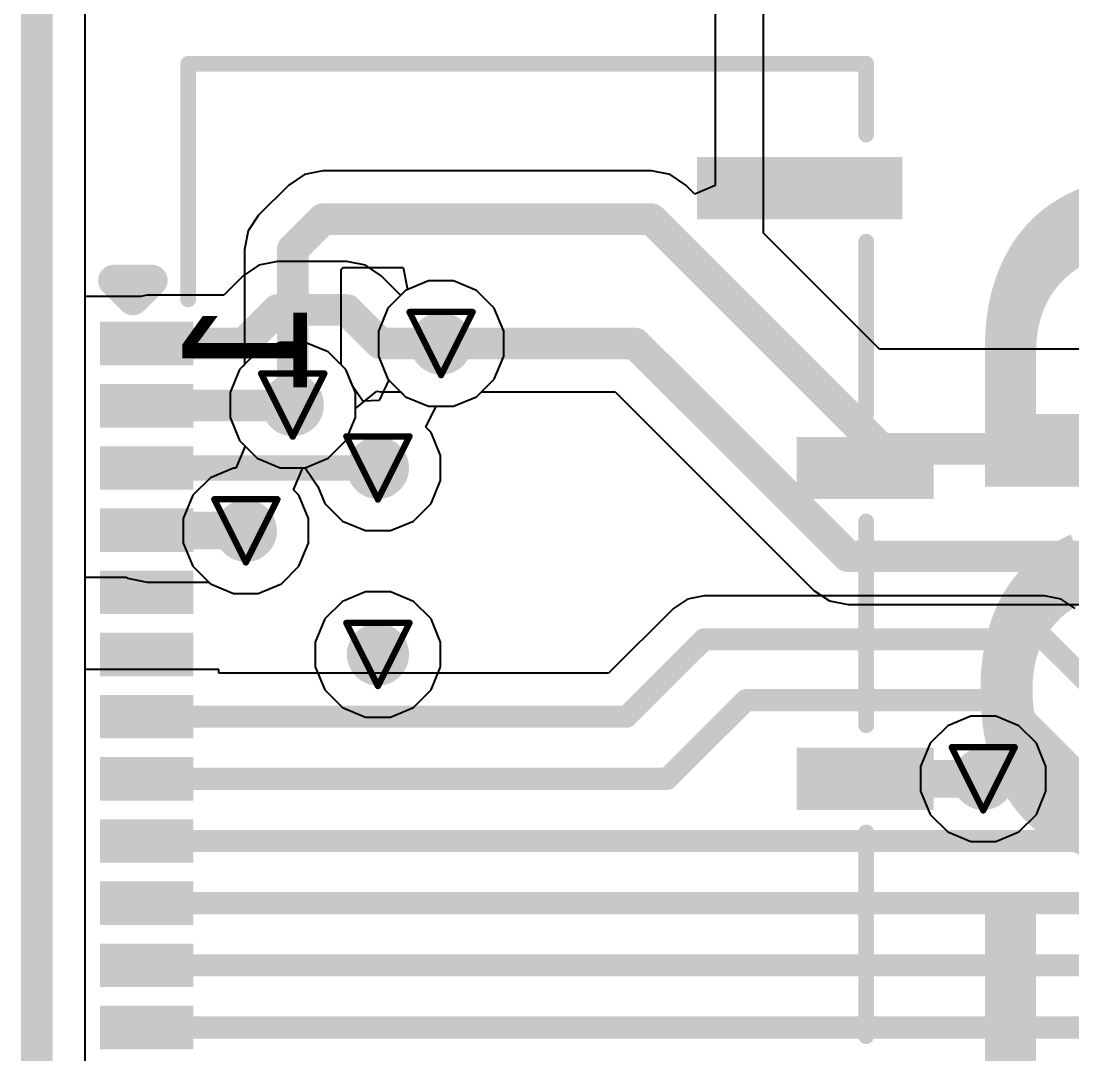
# Model space of a CAD drawing. Header units: inches. Extents: x 0 to 5359, y 0 to 5098.
# Drawn here: x -0.13 to 8.32, y 74.04 to 82.34 of the extents above; entities that cross this region are included whole.
import ezdxf

# ---------------------------------------------------------------- set-up
doc = ezdxf.new("R2010")
doc.units = ezdxf.units.IN
for name, color, linetype in [('Board Outline', 216, 'Continuous'), ('Bottom Layer', 5, 'Continuous'), ('Bottom Overlay', 54, 'Continuous'), ('Bottom Paste', 16, 'Continuous'), ('Bottom Solder', 6, 'Continuous'), ('Drill Drawing', 1, 'Continuous'), ('Layer 1', 16, 'Continuous'), ('Layer 2', 76, 'Continuous'), ('Top Layer', 1, 'Continuous'), ('Via Holes', 16, 'Continuous')]:
    doc.layers.add(name, color=color, linetype=linetype)
doc.styles.add('Arial', font='', dxfattribs={"height": 0.2})
doc.styles.add('Arial Black_Bold', font='', dxfattribs={"height": 0.2})
doc.styles.get('Arial').set_extended_font_data('Arial')
doc.styles.get('Arial Black_Bold').set_extended_font_data('Arial Black', bold=True)

# ---------------------------------------------------------------- blocks, each defined once
blk = doc.blocks.new('FH41_40S_0_5SH_05__B_203')
at = {"layer": 'Bottom Layer'}
for points in [[(-8.949918599999998, 3.387471), (-8.549919399999999, 3.387471), (-8.549919399999999, 2.387473), (-8.949918599999998, 2.387473)], [(-6.4500506, 3.387471), (-6.0500514, 3.387471), (-6.0500514, 2.387473), (-6.4500506, 2.387473)], [(-11.2001046, 3.1374588), (-10.8001054, 3.1374588), (-10.8001054, 1.5874492), (-11.2001046, 1.5874492)], [(-9.8749231, -2.5624663), (-9.6249109, -2.5624663), (-9.6249109, -3.2124777), (-9.8749231, -3.2124777)], [(-9.375051099999999, -2.5624663), (-9.1250389, -2.5624663), (-9.1250389, -3.2124777), (-9.375051099999999, -3.2124777)], [(-8.8749251, -2.5624663), (-8.6249129, -2.5624663), (-8.6249129, -3.2124777), (-8.8749251, -3.2124777)], [(-8.375053099999999, -2.5624663), (-8.125040899999998, -2.5624663), (-8.125040899999998, -3.2124777), (-8.375053099999999, -3.2124777)], [(-7.8751811, -2.5624663), (-7.6251689, -2.5624663), (-7.6251689, -3.2124777), (-7.8751811, -3.2124777)], [(-7.3750551, -2.5624663), (-7.1250429, -2.5624663), (-7.1250429, -3.2124777), (-7.3750551, -3.2124777)], [(-6.874929099999999, -2.5624663), (-6.6249169, -2.5624663), (-6.6249169, -3.2124777), (-6.874929099999999, -3.2124777)], [(-6.375057099999999, -2.5624663), (-6.1250449, -2.5624663), (-6.1250449, -3.2124777), (-6.375057099999999, -3.2124777)], [(-5.8749311, -2.5624663), (-5.6249189, -2.5624663), (-5.6249189, -3.2124777), (-5.8749311, -3.2124777)], [(-5.3750591, -2.5624663), (-5.125046899999999, -2.5624663), (-5.125046899999999, -3.2124777), (-5.3750591, -3.2124777)], [(-4.8749331, -2.5624663), (-4.6249209, -2.5624663), (-4.6249209, -3.2124777), (-4.8749331, -3.2124777)], [(-4.3750611, -2.5624663), (-4.1250489, -2.5624663), (-4.1250489, -3.2124777), (-4.3750611, -3.2124777)]]:
    blk.add_hatch(color=5, dxfattribs=at).paths.add_polyline_path(points)
at = {"layer": 'Bottom Paste'}
for points in [[(-8.949918599999998, 3.387471), (-8.549919399999999, 3.387471), (-8.549919399999999, 2.387473), (-8.949918599999998, 2.387473)], [(-6.4500506, 3.387471), (-6.0500514, 3.387471), (-6.0500514, 2.387473), (-6.4500506, 2.387473)], [(-11.2001046, 3.1374588), (-10.8001054, 3.1374588), (-10.8001054, 1.5874492), (-11.2001046, 1.5874492)], [(-9.8749231, -2.5624663), (-9.6249109, -2.5624663), (-9.6249109, -3.2124777), (-9.8749231, -3.2124777)], [(-9.375051099999999, -2.5624663), (-9.1250389, -2.5624663), (-9.1250389, -3.2124777), (-9.375051099999999, -3.2124777)], [(-8.8749251, -2.5624663), (-8.6249129, -2.5624663), (-8.6249129, -3.2124777), (-8.8749251, -3.2124777)], [(-8.375053099999999, -2.5624663), (-8.125040899999998, -2.5624663), (-8.125040899999998, -3.2124777), (-8.375053099999999, -3.2124777)], [(-7.8751811, -2.5624663), (-7.6251689, -2.5624663), (-7.6251689, -3.2124777), (-7.8751811, -3.2124777)], [(-7.3750551, -2.5624663), (-7.1250429, -2.5624663), (-7.1250429, -3.2124777), (-7.3750551, -3.2124777)], [(-6.874929099999999, -2.5624663), (-6.6249169, -2.5624663), (-6.6249169, -3.2124777), (-6.874929099999999, -3.2124777)], [(-6.375057099999999, -2.5624663), (-6.1250449, -2.5624663), (-6.1250449, -3.2124777), (-6.375057099999999, -3.2124777)], [(-5.8749311, -2.5624663), (-5.6249189, -2.5624663), (-5.6249189, -3.2124777), (-5.8749311, -3.2124777)], [(-5.3750591, -2.5624663), (-5.125046899999999, -2.5624663), (-5.125046899999999, -3.2124777), (-5.3750591, -3.2124777)], [(-4.8749331, -2.5624663), (-4.6249209, -2.5624663), (-4.6249209, -3.2124777), (-4.8749331, -3.2124777)], [(-4.3750611, -2.5624663), (-4.1250489, -2.5624663), (-4.1250489, -3.2124777), (-4.3750611, -3.2124777)]]:
    blk.add_hatch(color=16, dxfattribs=at).paths.add_polyline_path(points)
at = {"layer": 'Bottom Solder'}
for points in [[(-8.999931199999999, 3.4374836), (-8.4999068, 3.4374836), (-8.4999068, 2.3374604), (-8.999931199999999, 2.3374604)], [(-6.5000632, 3.4374836), (-6.0000388, 3.4374836), (-6.0000388, 2.3374604), (-6.5000632, 2.3374604)], [(-11.2501172, 3.1874714), (-10.7500928, 3.1874714), (-10.7500928, 1.5374366), (-11.2501172, 1.5374366)], [(-9.9249357, -2.5124537), (-9.5748983, -2.5124537), (-9.5748983, -3.2624903), (-9.9249357, -3.2624903)], [(-9.425063699999999, -2.5124537), (-9.0750263, -2.5124537), (-9.0750263, -3.2624903), (-9.425063699999999, -3.2624903)], [(-8.9249377, -2.5124537), (-8.5749003, -2.5124537), (-8.5749003, -3.2624903), (-8.9249377, -3.2624903)], [(-8.4250657, -2.5124537), (-8.0750283, -2.5124537), (-8.0750283, -3.2624903), (-8.4250657, -3.2624903)], [(-7.925193699999999, -2.5124537), (-7.5751563, -2.5124537), (-7.5751563, -3.2624903), (-7.925193699999999, -3.2624903)], [(-7.4250677, -2.5124537), (-7.075030299999999, -2.5124537), (-7.075030299999999, -3.2624903), (-7.4250677, -3.2624903)], [(-6.924941699999999, -2.5124537), (-6.574904299999999, -2.5124537), (-6.574904299999999, -3.2624903), (-6.924941699999999, -3.2624903)], [(-6.4250697, -2.5124537), (-6.0750323, -2.5124537), (-6.0750323, -3.2624903), (-6.4250697, -3.2624903)], [(-5.924943699999999, -2.5124537), (-5.574906299999999, -2.5124537), (-5.574906299999999, -3.2624903), (-5.924943699999999, -3.2624903)], [(-5.4250717, -2.5124537), (-5.0750343, -2.5124537), (-5.0750343, -3.2624903), (-5.4250717, -3.2624903)], [(-4.924945699999999, -2.5124537), (-4.5749083, -2.5124537), (-4.5749083, -3.2624903), (-4.924945699999999, -3.2624903)], [(-4.4250737, -2.5124537), (-4.0750363, -2.5124537), (-4.0750363, -3.2624903), (-4.4250737, -3.2624903)]]:
    blk.add_hatch(color=6, dxfattribs=at).paths.add_polyline_path(points)
at = {"layer": 'Bottom Overlay'}
for points in [[(-11.4311684, 2.8962858, 0.127, 0.127, 0), (-12.0000014, 2.8962858, 0.127, 0.127, 0)], [(-12.0000014, -2.5536906, 0.127, 0.127, 0), (-12.0000014, 2.8962858, 0.127, 0.127, 0)], [(-9.1811856, 2.8962858, 0.127, 0.127, 0), (-10.5688892, 2.8962858, 0.127, 0.127, 0)], [(-6.681063599999999, 2.8962858, 0.127, 0.127, 0), (-8.3189064, 2.8962858, 0.127, 0.127, 0)], [(-4.1811956, 2.8962858, 0.127, 0.127, 0), (-5.8187844, 2.8962858, 0.127, 0.127, 0)], [(-10.1059996, -2.5536906, 0.127, 0.127, 0), (-12.0000014, -2.5536906, 0.127, 0.127, 0)], [(-10.1047804, -2.99878242, 0.254, 0.254, 0), (-10.2571804, -2.84638242, 0.254, 0.254, 0)], [(-10.2571804, -3.15118242, 0.254, 0.254, 0), (-10.2571804, -2.84638242, 0.254, 0.254, 0)], [(-10.2571804, -3.15118242, 0.254, 0.254, 0), (-10.1047804, -2.99878242, 0.254, 0.254, 0)]]:
    blk.add_lwpolyline(points, format="xyseb", dxfattribs=at)
for points in [[(-12.0317514, 2.8962858, 0.0635, 0.0635, 1), (-11.9682514, 2.8962858, 0.0635, 0.0635, 1)], [(-12.0317514, 2.8962858, 0.0635, 0.0635, 1), (-11.9682514, 2.8962858, 0.0635, 0.0635, 1)], [(-11.4629184, 2.8962858, 0.0635, 0.0635, 1), (-11.3994184, 2.8962858, 0.0635, 0.0635, 1)], [(-10.6006392, 2.8962858, 0.0635, 0.0635, 1), (-10.5371392, 2.8962858, 0.0635, 0.0635, 1)], [(-9.2129356, 2.8962858, 0.0635, 0.0635, 1), (-9.149435599999999, 2.8962858, 0.0635, 0.0635, 1)], [(-8.3506564, 2.8962858, 0.0635, 0.0635, 1), (-8.287156399999999, 2.8962858, 0.0635, 0.0635, 1)], [(-6.7128136, 2.8962858, 0.0635, 0.0635, 1), (-6.6493136, 2.8962858, 0.0635, 0.0635, 1)], [(-5.8505344, 2.8962858, 0.0635, 0.0635, 1), (-5.7870344, 2.8962858, 0.0635, 0.0635, 1)], [(-4.2129456, 2.8962858, 0.0635, 0.0635, 1), (-4.1494456, 2.8962858, 0.0635, 0.0635, 1)], [(-12.0317514, -2.5536906, 0.0635, 0.0635, 1), (-11.9682514, -2.5536906, 0.0635, 0.0635, 1)], [(-12.0317514, -2.5536906, 0.0635, 0.0635, 1), (-11.9682514, -2.5536906, 0.0635, 0.0635, 1)], [(-10.1377496, -2.5536906, 0.0635, 0.0635, 1), (-10.0742496, -2.5536906, 0.0635, 0.0635, 1)], [(-10.3206804, -2.84638242, 0.127, 0.127, 1), (-10.1936804, -2.84638242, 0.127, 0.127, 1)], [(-10.3206804, -2.84638242, 0.127, 0.127, 1), (-10.1936804, -2.84638242, 0.127, 0.127, 1)], [(-10.1682804, -2.99878242, 0.127, 0.127, 1), (-10.0412804, -2.99878242, 0.127, 0.127, 1)], [(-10.1682804, -2.99878242, 0.127, 0.127, 1), (-10.0412804, -2.99878242, 0.127, 0.127, 1)], [(-10.3206804, -3.15118242, 0.127, 0.127, 1), (-10.1936804, -3.15118242, 0.127, 0.127, 1)], [(-10.3206804, -3.15118242, 0.127, 0.127, 1), (-10.1936804, -3.15118242, 0.127, 0.127, 1)]]:
    blk.add_lwpolyline(points, format="xyseb", close=True, dxfattribs=at)
at = {"layer": 'Bottom Overlay', "style": 'Arial', "text_generation_flag": 2}
blk.add_text('1', height=1.00000054, rotation=-180, dxfattribs=at).set_placement((-10.1055043, -1.60020508))

msp = doc.modelspace()

# ---------------------------------------------------------------- hatches: boundary and pattern name
at = {"layer": 'Bottom Layer'}
h = msp.add_hatch(color=5, dxfattribs=at)
edge = h.paths.add_edge_path()
edge.add_arc((3.25011542, 79.75003099999999), 0.2499995, 0, 360)
h = msp.add_hatch(color=5, dxfattribs=at)
edge = h.paths.add_edge_path()
edge.add_arc((2.0575524, 79.25548029999999), 0.2499995, 0, 360)
h = msp.add_hatch(color=5, dxfattribs=at)
edge = h.paths.add_edge_path()
edge.add_arc((2.74196302, 78.7498806), 0.2499995, 0, 360)
h = msp.add_hatch(color=5, dxfattribs=at)
edge = h.paths.add_edge_path()
edge.add_arc((1.6804005, 78.24428089999999), 0.2499995, 0, 360)
h = msp.add_hatch(color=5, dxfattribs=at)
edge = h.paths.add_edge_path()
edge.add_arc((2.74211542, 77.2500106), 0.2499995, 0, 360)
h = msp.add_hatch(color=5, dxfattribs=at)
edge = h.paths.add_edge_path()
edge.add_arc((7.608526819999999, 76.25001259999999), 0.2499995, 0, 360)
at = {"layer": 'Layer 1'}
h = msp.add_hatch(color=16, dxfattribs=at)
edge = h.paths.add_edge_path()
edge.add_arc((3.25011542, 79.75003099999999), 0.2499995, 0, 360)
h = msp.add_hatch(color=16, dxfattribs=at)
edge = h.paths.add_edge_path()
edge.add_arc((2.0575524, 79.25548029999999), 0.2499995, 0, 360)
h = msp.add_hatch(color=16, dxfattribs=at)
edge = h.paths.add_edge_path()
edge.add_arc((2.74196302, 78.7498806), 0.2499995, 0, 360)
h = msp.add_hatch(color=16, dxfattribs=at)
edge = h.paths.add_edge_path()
edge.add_arc((1.6804005, 78.24428089999999), 0.2499995, 0, 360)
h = msp.add_hatch(color=16, dxfattribs=at)
edge = h.paths.add_edge_path()
edge.add_arc((2.74211542, 77.2500106), 0.2499995, 0, 360)
h = msp.add_hatch(color=16, dxfattribs=at)
edge = h.paths.add_edge_path()
edge.add_arc((7.608526819999999, 76.25001259999999), 0.2499995, 0, 360)
at = {"layer": 'Layer 2'}
h = msp.add_hatch(color=76, dxfattribs=at)
edge = h.paths.add_edge_path()
edge.add_arc((3.25011542, 79.75003099999999), 0.2499995, 0, 360)
h = msp.add_hatch(color=76, dxfattribs=at)
edge = h.paths.add_edge_path()
edge.add_arc((2.0575524, 79.25548029999999), 0.2499995, 0, 360)
h = msp.add_hatch(color=76, dxfattribs=at)
edge = h.paths.add_edge_path()
edge.add_arc((2.74196302, 78.7498806), 0.2499995, 0, 360)
h = msp.add_hatch(color=76, dxfattribs=at)
edge = h.paths.add_edge_path()
edge.add_arc((1.6804005, 78.24428089999999), 0.2499995, 0, 360)
h = msp.add_hatch(color=76, dxfattribs=at)
edge = h.paths.add_edge_path()
edge.add_arc((2.74211542, 77.2500106), 0.2499995, 0, 360)
h = msp.add_hatch(color=76, dxfattribs=at)
edge = h.paths.add_edge_path()
edge.add_arc((7.608526819999999, 76.25001259999999), 0.2499995, 0, 360)
at = {"layer": 'Top Layer'}
h = msp.add_hatch(color=1, dxfattribs=at)
edge = h.paths.add_edge_path()
edge.add_arc((3.25011542, 79.75003099999999), 0.2499995, 0, 360)
h = msp.add_hatch(color=1, dxfattribs=at)
edge = h.paths.add_edge_path()
edge.add_arc((2.0575524, 79.25548029999999), 0.2499995, 0, 360)
h = msp.add_hatch(color=1, dxfattribs=at)
edge = h.paths.add_edge_path()
edge.add_arc((2.74196302, 78.7498806), 0.2499995, 0, 360)
h = msp.add_hatch(color=1, dxfattribs=at)
edge = h.paths.add_edge_path()
edge.add_arc((1.6804005, 78.24428089999999), 0.2499995, 0, 360)
h = msp.add_hatch(color=1, dxfattribs=at)
edge = h.paths.add_edge_path()
edge.add_arc((2.74211542, 77.2500106), 0.2499995, 0, 360)
h = msp.add_hatch(color=1, dxfattribs=at)
edge = h.paths.add_edge_path()
edge.add_arc((7.608526819999999, 76.25001259999999), 0.2499995, 0, 360)
at = {"layer": 'Via Holes'}
h = msp.add_hatch(color=7, dxfattribs=at)
edge = h.paths.add_edge_path()
edge.add_arc((3.25011542, 79.75003099999999), 0.1499997, 0, 360)
h = msp.add_hatch(color=7, dxfattribs=at)
edge = h.paths.add_edge_path()
edge.add_arc((2.0575524, 79.25548029999999), 0.1499997, 0, 360)
h = msp.add_hatch(color=7, dxfattribs=at)
edge = h.paths.add_edge_path()
edge.add_arc((2.74196302, 78.7498806), 0.1499997, 0, 360)
h = msp.add_hatch(color=7, dxfattribs=at)
edge = h.paths.add_edge_path()
edge.add_arc((1.6804005, 78.24428089999999), 0.1499997, 0, 360)
h = msp.add_hatch(color=7, dxfattribs=at)
edge = h.paths.add_edge_path()
edge.add_arc((2.74211542, 77.2500106), 0.1499997, 0, 360)
h = msp.add_hatch(color=7, dxfattribs=at)
edge = h.paths.add_edge_path()
edge.add_arc((7.608526819999999, 76.25001259999999), 0.1499997, 0, 360)

# ---------------------------------------------------------------- linework, layer by layer
at = {"layer": 'Board Outline'}
msp.add_lwpolyline([(-2.54e-05, -2.54e-05, 0.254, 0.254, 0), (-2.54e-05, 120.0000267, 0.254, 0.254, 0)], format="xyseb", dxfattribs=at)
at = {"layer": 'Bottom Layer'}
for p, q in [((0.38845236, 80.1288847), (0.38845236, 115.85494482)), ((1.78570636, 80.37925249999999), (1.65967918, 80.29504388)), ((1.93436494, 80.40882318), (1.78570636, 80.37925249999999)), ((2.4930227, 80.40882318), (1.93436494, 80.40882318)), ((2.64168128, 80.37925249999999), (2.4930227, 80.40882318)), ((2.76770846, 80.29504388), (2.64168128, 80.37925249999999)), ((1.65967918, 80.29504388), (1.50297896, 80.13834365999999)), ((2.92425628, 80.13849606), (2.76770846, 80.29504388)), ((3.14986416, 80.2540305), (2.96462196, 80.17729963999999)), ((3.35036668, 80.2540305), (3.14986416, 80.2540305)), ((3.53560888, 80.17729963999999), (3.35036668, 80.2540305)), ((0.8359901999999999, 80.1288847), (0.38845236, 80.1288847)), ((0.88354154, 80.13834365999999), (0.8359901999999999, 80.1288847)), ((1.50297896, 80.13834365999999), (0.88354154, 80.13834365999999)), ((2.92581838, 80.13849606), (2.92425628, 80.13849606)), ((2.96462196, 80.17729963999999), (2.92581838, 80.13849606)), ((3.67738406, 80.03552446), (3.53560888, 80.17729963999999)), ((3.75411492, 79.85028226), (3.67738406, 80.03552446)), ((3.75411492, 79.64977973999999), (3.75411492, 79.85028226)), ((3.67738406, 79.46453754), (3.75411492, 79.64977973999999)), ((3.53560888, 79.32276236), (3.67738406, 79.46453754)), ((2.5615519, 79.22907954), (2.734564, 79.3672911)), ((2.734564, 79.3672911), (2.76334982, 79.36156593999999)), ((2.76334982, 79.36156593999999), (2.92581838, 79.36156593999999)), ((2.92581838, 79.36156593999999), (2.96462196, 79.32276236)), ((2.96462196, 79.32276236), (3.14986416, 79.2460315)), ((3.35036668, 79.2460315), (3.53560888, 79.32276236)), ((2.5615519, 79.15522904), (2.5615519, 79.22907954)), ((3.14986416, 79.2460315), (3.35036668, 79.2460315)), ((2.48482104, 78.96998683999999), (2.5615519, 79.15522904)), ((2.34304586, 78.82821166), (2.48482104, 78.96998683999999)), ((2.15780366, 78.7514808), (2.34304586, 78.82821166)), ((2.0637627, 78.57368079999999), (2.13741254, 78.7514808)), ((2.13741254, 78.7514808), (2.15780366, 78.7514808)), ((2.10766914, 78.52977435999999), (2.0637627, 78.57368079999999)), ((2.1844, 78.34453216), (2.10766914, 78.52977435999999)), ((2.1844, 78.14402963999999), (2.1844, 78.34453216)), ((2.10766914, 77.95878744), (2.1844, 78.14402963999999)), ((1.96589396, 77.81701226), (2.10766914, 77.95878744)), ((0.38845236, 77.12889069999999), (0.38845236, 77.87100249999999)), ((0.38845236, 77.87100249999999), (0.7178395599999999, 77.87100249999999)), ((0.7178395599999999, 77.87100249999999), (0.727837, 77.8643223)), ((0.727837, 77.8643223), (0.88640666, 77.83278058)), ((0.88640666, 77.83278058), (1.37913872, 77.83278058)), ((1.37913872, 77.83278058), (1.39490704, 77.81701226)), ((1.39490704, 77.81701226), (1.58014924, 77.7402814)), ((1.78065176, 77.7402814), (1.96589396, 77.81701226)), ((1.58014924, 77.7402814), (1.78065176, 77.7402814)), ((5.230563579999999, 77.69534118), (5.11713988, 77.6195552)), ((5.36435808, 77.72195529999999), (5.230563579999999, 77.69534118)), ((8.10130968, 77.72195529999999), (5.36435808, 77.72195529999999)), ((8.23510418, 77.69534118), (8.10130968, 77.72195529999999)), ((8.348527879999999, 77.6195552), (8.23510418, 77.69534118)), ((5.11713988, 77.6195552), (4.59708758, 77.0995029)), ((1.46254724, 77.12889069999999), (0.38845236, 77.12889069999999)), ((1.46254724, 77.0995029), (1.46254724, 77.12889069999999)), ((4.59708758, 77.0995029), (1.46254724, 77.0995029))]:
    msp.add_line(p, q, dxfattribs=at)
for points in [[(1.66388542, 79.7498786, 0.254, 0.254, 0), (1.93436494, 80.02035812, 0.254, 0.254, 0)], [(1.93436494, 80.02035812, 0.254, 0.254, 0), (2.4930227, 80.02035812, 0.254, 0.254, 0)], [(2.4930227, 80.02035812, 0.254, 0.254, 0), (2.76334982, 79.75003099999999, 0.254, 0.254, 0)], [(0.88354154, 79.7498786, 0.254, 0.254, 0), (1.66388542, 79.7498786, 0.254, 0.254, 0)], [(2.76334982, 79.75003099999999, 0.254, 0.254, 0), (3.25011542, 79.75003099999999, 0.254, 0.254, 0)], [(0.88361774, 79.2500828, 0.254, 0.254, 0), (0.88553544, 79.2520005, 0.254, 0.254, 0)], [(0.88553544, 79.2520005, 0.254, 0.254, 0), (2.0540726, 79.2520005, 0.254, 0.254, 0)], [(0.88354154, 79.25000659999999, 0.1778, 0.1778, 0), (0.88361774, 79.2500828, 0.1778, 0.1778, 0)], [(2.0540726, 79.2520005, 0.254, 0.254, 0), (2.0575524, 79.25548029999999, 0.254, 0.254, 0)], [(0.88354154, 78.7498806, 0.2032, 0.2032, 0), (2.74196302, 78.7498806, 0.2032, 0.2032, 0)], [(0.88354154, 78.2500086, 0.3048, 0.3048, 0), (0.88640666, 78.24714347999999, 0.3048, 0.3048, 0)], [(0.88640666, 78.24714347999999, 0.3048, 0.3048, 0), (1.67753792, 78.24714347999999, 0.3048, 0.3048, 0)], [(1.67753792, 78.24714347999999, 0.3048, 0.3048, 0), (1.6804005, 78.24428089999999, 0.3048, 0.3048, 0)], [(4.741905679999999, 76.7498846, 0.1778, 0.1778, 0), (5.36435808, 77.372337, 0.1778, 0.1778, 0)], [(5.36435808, 77.372337, 0.1778, 0.1778, 0), (8.10130968, 77.372337, 0.1778, 0.1778, 0)], [(8.10130968, 77.372337, 0.1778, 0.1778, 0), (8.72376208, 76.7498846, 0.1778, 0.1778, 0)], [(5.06754384, 76.25001259999999, 0.1778, 0.1778, 0), (5.69999368, 76.88246244, 0.1778, 0.1778, 0)], [(5.69999368, 76.88246244, 0.1778, 0.1778, 0), (7.79118584, 76.88246244, 0.1778, 0.1778, 0)], [(7.79118584, 76.88246244, 0.1778, 0.1778, 0), (8.42363568, 76.25001259999999, 0.1778, 0.1778, 0)], [(0.88354154, 76.7498846, 0.1778, 0.1778, 0), (4.741905679999999, 76.7498846, 0.1778, 0.1778, 0)], [(6.65848554, 76.25001259999999, 0.30500066, 0.30500066, 0), (7.608526819999999, 76.25001259999999, 0.30500066, 0.30500066, 0)], [(0.88354154, 76.25001259999999, 0.1778, 0.1778, 0), (5.06754384, 76.25001259999999, 0.1778, 0.1778, 0)], [(0.88354154, 75.7498866, 0.1778, 0.1778, 0), (12.4884053, 75.7498866, 0.1778, 0.1778, 0)], [(0.88354154, 75.2500146, 0.1778, 0.1778, 0), (13.99925064, 75.2500146, 0.1778, 0.1778, 0)], [(0.88354154, 74.7498886, 0.1778, 0.1778, 0), (15.49818592, 74.7498886, 0.1778, 0.1778, 0)], [(0.88354154, 74.2500166, 0.1778, 0.1778, 0), (0.88357456, 74.25004962, 0.1778, 0.1778, 0)], [(0.88357456, 74.25004962, 0.1778, 0.1778, 0), (17.04040534, 74.25004962, 0.1778, 0.1778, 0)]]:
    msp.add_lwpolyline(points, format="xyseb", dxfattribs=at)
for points in [[(1.87086494, 80.02035812, 0.127, 0.127, 1), (1.99786494, 80.02035812, 0.127, 0.127, 1)], [(1.87086494, 80.02035812, 0.127, 0.127, 1), (1.99786494, 80.02035812, 0.127, 0.127, 1)], [(2.4295227, 80.02035812, 0.127, 0.127, 1), (2.5565227, 80.02035812, 0.127, 0.127, 1)], [(2.4295227, 80.02035812, 0.127, 0.127, 1), (2.5565227, 80.02035812, 0.127, 0.127, 1)], [(0.8200415399999998, 79.7498786, 0.127, 0.127, 1), (0.94704154, 79.7498786, 0.127, 0.127, 1)], [(1.60038542, 79.7498786, 0.127, 0.127, 1), (1.72738542, 79.7498786, 0.127, 0.127, 1)], [(1.60038542, 79.7498786, 0.127, 0.127, 1), (1.72738542, 79.7498786, 0.127, 0.127, 1)], [(2.69984982, 79.75003099999999, 0.127, 0.127, 1), (2.82684982, 79.75003099999999, 0.127, 0.127, 1)], [(2.69984982, 79.75003099999999, 0.127, 0.127, 1), (2.82684982, 79.75003099999999, 0.127, 0.127, 1)], [(3.18661542, 79.75003099999999, 0.127, 0.127, 1), (3.31361542, 79.75003099999999, 0.127, 0.127, 1)], [(0.8201177399999999, 79.2500828, 0.127, 0.127, 1), (0.9471177399999999, 79.2500828, 0.127, 0.127, 1)], [(0.82203544, 79.2520005, 0.127, 0.127, 1), (0.9490354399999998, 79.2520005, 0.127, 0.127, 1)], [(0.82203544, 79.2520005, 0.127, 0.127, 1), (0.9490354399999998, 79.2520005, 0.127, 0.127, 1)], [(0.8390915399999999, 79.25000659999999, 0.08889999999999999, 0.08889999999999999, 1), (0.92799154, 79.25000659999999, 0.08889999999999999, 0.08889999999999999, 1)], [(0.8391677399999999, 79.2500828, 0.08889999999999999, 0.08889999999999999, 1), (0.9280677399999999, 79.2500828, 0.08889999999999999, 0.08889999999999999, 1)], [(1.9905726, 79.2520005, 0.127, 0.127, 1), (2.1175726, 79.2520005, 0.127, 0.127, 1)], [(1.9905726, 79.2520005, 0.127, 0.127, 1), (2.1175726, 79.2520005, 0.127, 0.127, 1)], [(1.9940524, 79.25548029999999, 0.127, 0.127, 1), (2.1210524, 79.25548029999999, 0.127, 0.127, 1)], [(0.8327415399999999, 78.7498806, 0.1016, 0.1016, 1), (0.93434154, 78.7498806, 0.1016, 0.1016, 1)], [(2.69116302, 78.7498806, 0.1016, 0.1016, 1), (2.79276302, 78.7498806, 0.1016, 0.1016, 1)], [(0.8073415399999999, 78.2500086, 0.1524, 0.1524, 1), (0.95974154, 78.2500086, 0.1524, 0.1524, 1)], [(0.81020666, 78.24714347999999, 0.1524, 0.1524, 1), (0.96260666, 78.24714347999999, 0.1524, 0.1524, 1)], [(0.81020666, 78.24714347999999, 0.1524, 0.1524, 1), (0.96260666, 78.24714347999999, 0.1524, 0.1524, 1)], [(1.60133792, 78.24714347999999, 0.1524, 0.1524, 1), (1.75373792, 78.24714347999999, 0.1524, 0.1524, 1)], [(1.60133792, 78.24714347999999, 0.1524, 0.1524, 1), (1.75373792, 78.24714347999999, 0.1524, 0.1524, 1)], [(1.6042005, 78.24428089999999, 0.1524, 0.1524, 1), (1.7566005, 78.24428089999999, 0.1524, 0.1524, 1)], [(5.319908079999999, 77.372337, 0.08889999999999999, 0.08889999999999999, 1), (5.40880808, 77.372337, 0.08889999999999999, 0.08889999999999999, 1)], [(5.319908079999999, 77.372337, 0.08889999999999999, 0.08889999999999999, 1), (5.40880808, 77.372337, 0.08889999999999999, 0.08889999999999999, 1)], [(8.05685968, 77.372337, 0.08889999999999999, 0.08889999999999999, 1), (8.14575968, 77.372337, 0.08889999999999999, 0.08889999999999999, 1)], [(8.05685968, 77.372337, 0.08889999999999999, 0.08889999999999999, 1), (8.14575968, 77.372337, 0.08889999999999999, 0.08889999999999999, 1)], [(5.65554368, 76.88246244, 0.08889999999999999, 0.08889999999999999, 1), (5.74444368, 76.88246244, 0.08889999999999999, 0.08889999999999999, 1)], [(5.65554368, 76.88246244, 0.08889999999999999, 0.08889999999999999, 1), (5.74444368, 76.88246244, 0.08889999999999999, 0.08889999999999999, 1)], [(7.74673584, 76.88246244, 0.08889999999999999, 0.08889999999999999, 1), (7.835635839999999, 76.88246244, 0.08889999999999999, 0.08889999999999999, 1)], [(7.74673584, 76.88246244, 0.08889999999999999, 0.08889999999999999, 1), (7.835635839999999, 76.88246244, 0.08889999999999999, 0.08889999999999999, 1)], [(0.8390915399999999, 76.7498846, 0.08889999999999999, 0.08889999999999999, 1), (0.92799154, 76.7498846, 0.08889999999999999, 0.08889999999999999, 1)], [(4.69745568, 76.7498846, 0.08889999999999999, 0.08889999999999999, 1), (4.78635568, 76.7498846, 0.08889999999999999, 0.08889999999999999, 1)], [(4.69745568, 76.7498846, 0.08889999999999999, 0.08889999999999999, 1), (4.78635568, 76.7498846, 0.08889999999999999, 0.08889999999999999, 1)], [(6.58223474, 76.25001259999999, 0.15249906, 0.15249906, 1), (6.73473634, 76.25001259999999, 0.15249906, 0.15249906, 1)], [(7.532276019999999, 76.25001259999999, 0.15249906, 0.15249906, 1), (7.684777619999999, 76.25001259999999, 0.15249906, 0.15249906, 1)], [(0.8390915399999999, 76.25001259999999, 0.08889999999999999, 0.08889999999999999, 1), (0.92799154, 76.25001259999999, 0.08889999999999999, 0.08889999999999999, 1)], [(5.02309384, 76.25001259999999, 0.08889999999999999, 0.08889999999999999, 1), (5.11199384, 76.25001259999999, 0.08889999999999999, 0.08889999999999999, 1)], [(5.02309384, 76.25001259999999, 0.08889999999999999, 0.08889999999999999, 1), (5.11199384, 76.25001259999999, 0.08889999999999999, 0.08889999999999999, 1)], [(0.8390915399999999, 75.7498866, 0.08889999999999999, 0.08889999999999999, 1), (0.92799154, 75.7498866, 0.08889999999999999, 0.08889999999999999, 1)], [(0.8390915399999999, 75.2500146, 0.08889999999999999, 0.08889999999999999, 1), (0.92799154, 75.2500146, 0.08889999999999999, 0.08889999999999999, 1)], [(0.8390915399999999, 74.7498886, 0.08889999999999999, 0.08889999999999999, 1), (0.92799154, 74.7498886, 0.08889999999999999, 0.08889999999999999, 1)], [(0.8390915399999999, 74.2500166, 0.08889999999999999, 0.08889999999999999, 1), (0.92799154, 74.2500166, 0.08889999999999999, 0.08889999999999999, 1)], [(0.83912456, 74.25004962, 0.08889999999999999, 0.08889999999999999, 1), (0.9280245599999999, 74.25004962, 0.08889999999999999, 0.08889999999999999, 1)], [(0.83912456, 74.25004962, 0.08889999999999999, 0.08889999999999999, 1), (0.9280245599999999, 74.25004962, 0.08889999999999999, 0.08889999999999999, 1)]]:
    msp.add_lwpolyline(points, format="xyseb", close=True, dxfattribs=at)
at = {"layer": 'Drill Drawing'}
for points in [[(2.99611542, 80.004031, 0.0508, 0.0508, 0), (3.50411542, 80.004031, 0.0508, 0.0508, 0)], [(2.99611542, 80.004031, 0.0508, 0.0508, 0), (3.25011542, 79.49603099999999, 0.0508, 0.0508, 0)], [(3.25011542, 79.49603099999999, 0.0508, 0.0508, 0), (3.50411542, 80.004031, 0.0508, 0.0508, 0)], [(1.8035524, 79.5094803, 0.0508, 0.0508, 0), (2.3115524, 79.5094803, 0.0508, 0.0508, 0)], [(1.8035524, 79.5094803, 0.0508, 0.0508, 0), (2.0575524, 79.0014803, 0.0508, 0.0508, 0)], [(2.0575524, 79.0014803, 0.0508, 0.0508, 0), (2.3115524, 79.5094803, 0.0508, 0.0508, 0)], [(2.48796302, 79.0038806, 0.0508, 0.0508, 0), (2.99596302, 79.0038806, 0.0508, 0.0508, 0)], [(2.48796302, 79.0038806, 0.0508, 0.0508, 0), (2.74196302, 78.49588059999999, 0.0508, 0.0508, 0)], [(2.74196302, 78.49588059999999, 0.0508, 0.0508, 0), (2.99596302, 79.0038806, 0.0508, 0.0508, 0)], [(1.4264005, 78.4982809, 0.0508, 0.0508, 0), (1.9344005, 78.4982809, 0.0508, 0.0508, 0)], [(1.4264005, 78.4982809, 0.0508, 0.0508, 0), (1.6804005, 77.99028089999999, 0.0508, 0.0508, 0)], [(1.6804005, 77.99028089999999, 0.0508, 0.0508, 0), (1.9344005, 78.4982809, 0.0508, 0.0508, 0)], [(2.48811542, 77.5040106, 0.0508, 0.0508, 0), (2.99611542, 77.5040106, 0.0508, 0.0508, 0)], [(2.48811542, 77.5040106, 0.0508, 0.0508, 0), (2.74211542, 76.99601059999999, 0.0508, 0.0508, 0)], [(2.74211542, 76.99601059999999, 0.0508, 0.0508, 0), (2.99611542, 77.5040106, 0.0508, 0.0508, 0)], [(7.354526819999999, 76.5040126, 0.0508, 0.0508, 0), (7.862526819999999, 76.5040126, 0.0508, 0.0508, 0)], [(7.354526819999999, 76.5040126, 0.0508, 0.0508, 0), (7.608526819999999, 75.9960126, 0.0508, 0.0508, 0)], [(7.608526819999999, 75.9960126, 0.0508, 0.0508, 0), (7.862526819999999, 76.5040126, 0.0508, 0.0508, 0)]]:
    msp.add_lwpolyline(points, format="xyseb", dxfattribs=at)
for points in [[(2.98341542, 80.004031, 0.0254, 0.0254, 1), (3.00881542, 80.004031, 0.0254, 0.0254, 1)], [(2.98341542, 80.004031, 0.0254, 0.0254, 1), (3.00881542, 80.004031, 0.0254, 0.0254, 1)], [(3.49141542, 80.004031, 0.0254, 0.0254, 1), (3.51681542, 80.004031, 0.0254, 0.0254, 1)], [(3.49141542, 80.004031, 0.0254, 0.0254, 1), (3.51681542, 80.004031, 0.0254, 0.0254, 1)], [(1.7908524, 79.5094803, 0.0254, 0.0254, 1), (1.8162524, 79.5094803, 0.0254, 0.0254, 1)], [(1.7908524, 79.5094803, 0.0254, 0.0254, 1), (1.8162524, 79.5094803, 0.0254, 0.0254, 1)], [(2.2988524, 79.5094803, 0.0254, 0.0254, 1), (2.3242524, 79.5094803, 0.0254, 0.0254, 1)], [(2.2988524, 79.5094803, 0.0254, 0.0254, 1), (2.3242524, 79.5094803, 0.0254, 0.0254, 1)], [(3.23741542, 79.49603099999999, 0.0254, 0.0254, 1), (3.26281542, 79.49603099999999, 0.0254, 0.0254, 1)], [(3.23741542, 79.49603099999999, 0.0254, 0.0254, 1), (3.26281542, 79.49603099999999, 0.0254, 0.0254, 1)], [(2.0448524, 79.0014803, 0.0254, 0.0254, 1), (2.0702524, 79.0014803, 0.0254, 0.0254, 1)], [(2.0448524, 79.0014803, 0.0254, 0.0254, 1), (2.0702524, 79.0014803, 0.0254, 0.0254, 1)], [(2.47526302, 79.0038806, 0.0254, 0.0254, 1), (2.50066302, 79.0038806, 0.0254, 0.0254, 1)], [(2.47526302, 79.0038806, 0.0254, 0.0254, 1), (2.50066302, 79.0038806, 0.0254, 0.0254, 1)], [(2.98326302, 79.0038806, 0.0254, 0.0254, 1), (3.00866302, 79.0038806, 0.0254, 0.0254, 1)], [(2.98326302, 79.0038806, 0.0254, 0.0254, 1), (3.00866302, 79.0038806, 0.0254, 0.0254, 1)], [(1.4137005, 78.4982809, 0.0254, 0.0254, 1), (1.4391005, 78.4982809, 0.0254, 0.0254, 1)], [(1.4137005, 78.4982809, 0.0254, 0.0254, 1), (1.4391005, 78.4982809, 0.0254, 0.0254, 1)], [(1.9217005, 78.4982809, 0.0254, 0.0254, 1), (1.9471005, 78.4982809, 0.0254, 0.0254, 1)], [(1.9217005, 78.4982809, 0.0254, 0.0254, 1), (1.9471005, 78.4982809, 0.0254, 0.0254, 1)], [(2.72926302, 78.49588059999999, 0.0254, 0.0254, 1), (2.75466302, 78.49588059999999, 0.0254, 0.0254, 1)], [(2.72926302, 78.49588059999999, 0.0254, 0.0254, 1), (2.75466302, 78.49588059999999, 0.0254, 0.0254, 1)], [(1.6677005, 77.99028089999999, 0.0254, 0.0254, 1), (1.6931005, 77.99028089999999, 0.0254, 0.0254, 1)], [(1.6677005, 77.99028089999999, 0.0254, 0.0254, 1), (1.6931005, 77.99028089999999, 0.0254, 0.0254, 1)], [(2.47541542, 77.5040106, 0.0254, 0.0254, 1), (2.50081542, 77.5040106, 0.0254, 0.0254, 1)], [(2.47541542, 77.5040106, 0.0254, 0.0254, 1), (2.50081542, 77.5040106, 0.0254, 0.0254, 1)], [(2.98341542, 77.5040106, 0.0254, 0.0254, 1), (3.00881542, 77.5040106, 0.0254, 0.0254, 1)], [(2.98341542, 77.5040106, 0.0254, 0.0254, 1), (3.00881542, 77.5040106, 0.0254, 0.0254, 1)], [(2.72941542, 76.99601059999999, 0.0254, 0.0254, 1), (2.75481542, 76.99601059999999, 0.0254, 0.0254, 1)], [(2.72941542, 76.99601059999999, 0.0254, 0.0254, 1), (2.75481542, 76.99601059999999, 0.0254, 0.0254, 1)], [(7.341826819999999, 76.5040126, 0.0254, 0.0254, 1), (7.367226819999999, 76.5040126, 0.0254, 0.0254, 1)], [(7.341826819999999, 76.5040126, 0.0254, 0.0254, 1), (7.367226819999999, 76.5040126, 0.0254, 0.0254, 1)], [(7.84982682, 76.5040126, 0.0254, 0.0254, 1), (7.87522682, 76.5040126, 0.0254, 0.0254, 1)], [(7.84982682, 76.5040126, 0.0254, 0.0254, 1), (7.87522682, 76.5040126, 0.0254, 0.0254, 1)], [(7.595826819999999, 75.9960126, 0.0254, 0.0254, 1), (7.62122682, 75.9960126, 0.0254, 0.0254, 1)], [(7.595826819999999, 75.9960126, 0.0254, 0.0254, 1), (7.62122682, 75.9960126, 0.0254, 0.0254, 1)]]:
    msp.add_lwpolyline(points, format="xyseb", close=True, dxfattribs=at)
at = {"layer": 'Layer 1'}
for p, q in [((0.38845236, 4.14514538), (0.38845236, 115.85494482)), ((3.14986416, 80.2540305), (2.96462196, 80.17729963999999)), ((3.35036668, 80.2540305), (3.14986416, 80.2540305)), ((3.53560888, 80.17729963999999), (3.35036668, 80.2540305)), ((2.96462196, 80.17729963999999), (2.82284678, 80.03552446)), ((3.67738406, 80.03552446), (3.53560888, 80.17729963999999)), ((2.82284678, 80.03552446), (2.74611592, 79.85028226)), ((3.75411492, 79.85028226), (3.67738406, 80.03552446)), ((2.74611592, 79.85028226), (2.74611592, 79.64977973999999)), ((3.75411492, 79.64977973999999), (3.75411492, 79.85028226)), ((1.95730114, 79.7594798), (1.77205894, 79.68274894)), ((2.15780366, 79.7594798), (1.95730114, 79.7594798)), ((2.34304586, 79.68274894), (2.15780366, 79.7594798)), ((1.77205894, 79.68274894), (1.63028376, 79.54097376)), ((2.48482104, 79.54097376), (2.34304586, 79.68274894)), ((2.74611592, 79.64977973999999), (2.82284678, 79.46453754)), ((3.67738406, 79.46453754), (3.75411492, 79.64977973999999)), ((1.63028376, 79.54097376), (1.5535529, 79.35573156)), ((2.5615519, 79.35573156), (2.48482104, 79.54097376)), ((2.82284678, 79.46453754), (2.96462196, 79.32276236)), ((3.53560888, 79.32276236), (3.67738406, 79.46453754)), ((1.5535529, 79.35573156), (1.5535529, 79.15522904)), ((2.5615519, 79.15522904), (2.5615519, 79.35573156)), ((2.96462196, 79.32276236), (3.14986416, 79.2460315)), ((3.35036668, 79.2460315), (3.53560888, 79.32276236)), ((3.14986416, 79.2460315), (3.35036668, 79.2460315)), ((1.5535529, 79.15522904), (1.63028376, 78.96998683999999)), ((2.48482104, 78.96998683999999), (2.5615519, 79.15522904)), ((1.6741902, 78.92608039999999), (1.60054036, 78.7482804)), ((1.63028376, 78.96998683999999), (1.6741902, 78.92608039999999)), ((2.34304586, 78.82821166), (2.48482104, 78.96998683999999)), ((2.15780366, 78.7514808), (2.34304586, 78.82821166)), ((1.58014924, 78.7482804), (1.39490704, 78.67154953999999)), ((1.60054036, 78.7482804), (1.58014924, 78.7482804)), ((2.0637627, 78.57368079999999), (2.13741254, 78.7514808)), ((2.13741254, 78.7514808), (2.15780366, 78.7514808)), ((1.39490704, 78.67154953999999), (1.25313186, 78.52977435999999)), ((2.10766914, 78.52977435999999), (2.0637627, 78.57368079999999)), ((1.25313186, 78.52977435999999), (1.176401, 78.34453216)), ((2.1844, 78.34453216), (2.10766914, 78.52977435999999)), ((1.176401, 78.34453216), (1.176401, 78.14402963999999)), ((2.1844, 78.14402963999999), (2.1844, 78.34453216)), ((1.176401, 78.14402963999999), (1.25313186, 77.95878744)), ((2.10766914, 77.95878744), (2.1844, 78.14402963999999)), ((1.25313186, 77.95878744), (1.39490704, 77.81701226)), ((1.96589396, 77.81701226), (2.10766914, 77.95878744)), ((1.39490704, 77.81701226), (1.58014924, 77.7402814)), ((1.78065176, 77.7402814), (1.96589396, 77.81701226)), ((1.58014924, 77.7402814), (1.78065176, 77.7402814))]:
    msp.add_line(p, q, dxfattribs=at)
at = {"layer": 'Layer 2'}
for p, q in [((0.38845236, 4.14514538), (0.38845236, 92.091129)), ((3.14986416, 80.2540305), (2.96462196, 80.17729963999999)), ((3.35036668, 80.2540305), (3.14986416, 80.2540305)), ((3.53560888, 80.17729963999999), (3.35036668, 80.2540305)), ((2.96462196, 80.17729963999999), (2.82284678, 80.03552446)), ((3.67738406, 80.03552446), (3.53560888, 80.17729963999999)), ((2.82284678, 80.03552446), (2.74611592, 79.85028226)), ((3.75411492, 79.85028226), (3.67738406, 80.03552446)), ((2.74611592, 79.85028226), (2.74611592, 79.64977973999999)), ((3.75411492, 79.64977973999999), (3.75411492, 79.85028226)), ((1.95730114, 79.7594798), (1.77205894, 79.68274894)), ((2.15780366, 79.7594798), (1.95730114, 79.7594798)), ((2.34304586, 79.68274894), (2.15780366, 79.7594798)), ((1.77205894, 79.68274894), (1.63028376, 79.54097376)), ((2.48482104, 79.54097376), (2.34304586, 79.68274894)), ((2.74611592, 79.64977973999999), (2.82284678, 79.46453754)), ((3.67738406, 79.46453754), (3.75411492, 79.64977973999999)), ((1.63028376, 79.54097376), (1.5535529, 79.35573156)), ((2.54125984, 79.40472308), (2.48482104, 79.54097376)), ((2.82934156, 79.45804276), (2.75163026, 79.29140097999999)), ((2.82284678, 79.46453754), (2.82934156, 79.45804276)), ((3.53560888, 79.32276236), (3.67738406, 79.46453754)), ((1.5535529, 79.35573156), (1.5535529, 79.15522904)), ((2.61963154, 79.28703726), (2.54125984, 79.40472308)), ((2.75163026, 79.29140097999999), (2.61963154, 79.28703726)), ((3.35036668, 79.2460315), (3.53560888, 79.32276236)), ((3.12683652, 79.07776919999999), (3.210024059999999, 79.2460315)), ((3.210024059999999, 79.2460315), (3.35036668, 79.2460315)), ((1.5535529, 79.15522904), (1.63028376, 78.96998683999999)), ((3.16923166, 79.03537406), (3.12683652, 79.07776919999999)), ((3.24596252, 78.85013186), (3.16923166, 79.03537406)), ((1.63028376, 78.96998683999999), (1.77205894, 78.82821166)), ((1.77205894, 78.82821166), (1.95730114, 78.7514808)), ((3.24596252, 78.64962933999999), (3.24596252, 78.85013186)), ((1.95730114, 78.7514808), (2.15780112, 78.7514808)), ((2.15780112, 78.7514808), (2.25825558, 78.60063782)), ((2.25825558, 78.60063782), (2.31469438, 78.46438714)), ((3.16923166, 78.46438714), (3.24596252, 78.64962933999999)), ((2.31469438, 78.46438714), (2.45646956, 78.32261196)), ((3.02745648, 78.32261196), (3.16923166, 78.46438714)), ((2.45646956, 78.32261196), (2.64171176, 78.24588109999999)), ((2.84221428, 78.24588109999999), (3.02745648, 78.32261196)), ((2.64171176, 78.24588109999999), (2.84221428, 78.24588109999999)), ((2.64186416, 77.7540101), (2.45662196, 77.67727923999999)), ((2.84236668, 77.7540101), (2.64186416, 77.7540101)), ((3.02760888, 77.67727923999999), (2.84236668, 77.7540101)), ((2.45662196, 77.67727923999999), (2.31484678, 77.53550406)), ((3.16938406, 77.53550406), (3.02760888, 77.67727923999999)), ((2.31484678, 77.53550406), (2.23811592, 77.35026186)), ((3.24611492, 77.35026186), (3.16938406, 77.53550406)), ((2.23811592, 77.35026186), (2.23811592, 77.14975933999999)), ((3.24611492, 77.14975933999999), (3.24611492, 77.35026186)), ((2.23811592, 77.14975933999999), (2.31484678, 76.96451714)), ((3.16938406, 76.96451714), (3.24611492, 77.14975933999999)), ((2.31484678, 76.96451714), (2.45662196, 76.82274196)), ((3.02760888, 76.82274196), (3.16938406, 76.96451714)), ((2.45662196, 76.82274196), (2.64186416, 76.74601109999999)), ((2.84236668, 76.74601109999999), (3.02760888, 76.82274196)), ((2.64186416, 76.74601109999999), (2.84236668, 76.74601109999999)), ((7.50827556, 76.7540121), (7.32303336, 76.67728124)), ((7.70877808, 76.7540121), (7.50827556, 76.7540121)), ((7.89402028, 76.67728124), (7.70877808, 76.7540121)), ((7.32303336, 76.67728124), (7.181258179999999, 76.53550605999999)), ((8.03579546, 76.53550605999999), (7.89402028, 76.67728124)), ((7.181258179999999, 76.53550605999999), (7.10452732, 76.35026386)), ((8.112526319999999, 76.35026386), (8.03579546, 76.53550605999999)), ((7.10452732, 76.35026386), (7.10452732, 76.14976134)), ((8.112526319999999, 76.14976134), (8.112526319999999, 76.35026386)), ((7.10452732, 76.14976134), (7.181258179999999, 75.96451914)), ((8.03579546, 75.96451914), (8.112526319999999, 76.14976134)), ((7.181258179999999, 75.96451914), (7.32303336, 75.82274396)), ((7.89402028, 75.82274396), (8.03579546, 75.96451914)), ((7.32303336, 75.82274396), (7.50827556, 75.7460131)), ((7.70877808, 75.7460131), (7.89402028, 75.82274396)), ((7.50827556, 75.7460131), (7.70877808, 75.7460131))]:
    msp.add_line(p, q, dxfattribs=at)
at = {"layer": 'Top Layer'}
for p, q in [((0.38845236, 4.14514538), (0.38845236, 115.85494482)), ((5.842, 80.63842901999999), (5.84200254, 91.60220186)), ((5.45353748, 91.39472703999999), (5.45353494, 81.02039422)), ((2.1513038, 81.10877097999999), (2.02527662, 81.02456236)), ((2.29996238, 81.13834166), (2.1513038, 81.10877097999999)), ((4.942372639999999, 81.13834166), (2.29996238, 81.13834166)), ((5.09103122, 81.10877097999999), (4.942372639999999, 81.13834166)), ((5.2170584, 81.02456236), (5.09103122, 81.10877097999999)), ((2.02527662, 81.02456236), (1.78271424, 80.78199998)), ((5.289268059999999, 80.95235269999999), (5.2170584, 81.02456236)), ((5.45353494, 81.02039422), (5.289268059999999, 80.95235269999999)), ((1.78271424, 80.78199998), (1.69850562, 80.65597279999999)), ((1.69850562, 80.65597279999999), (1.66893494, 80.50731422)), ((6.77522902, 79.70519999999999), (5.842, 80.63842901999999)), ((1.66893494, 80.50731422), (1.66893494, 79.57962494)), ((2.44586506, 80.34640775999999), (2.46086884, 80.36141153999999)), ((2.46086884, 80.36141153999999), (2.94449246, 80.36141153999999)), ((2.94449246, 80.36141153999999), (2.97985942, 80.18361153999999)), ((2.44586506, 79.57992974), (2.44586506, 80.34640775999999)), ((2.97985942, 80.18361153999999), (2.96462196, 80.17729963999999)), ((2.96462196, 80.17729963999999), (2.82284678, 80.03552446)), ((2.82284678, 80.03552446), (2.74611592, 79.85028226)), ((2.74611592, 79.85028226), (2.74611592, 79.64977973999999)), ((11.96633116, 79.70519999999999), (6.77522902, 79.70519999999999)), ((2.74611592, 79.64977973999999), (2.82284678, 79.46453754)), ((1.63028376, 79.54097376), (1.5535529, 79.35573156)), ((1.66893494, 79.57962494), (1.63028376, 79.54097376)), ((2.48482104, 79.54097376), (2.44586506, 79.57992974)), ((2.5615519, 79.35573156), (2.48482104, 79.54097376)), ((2.82284678, 79.46453754), (2.96462196, 79.32276236)), ((1.5535529, 79.35573156), (1.5535529, 79.15522904)), ((2.5615519, 79.15522904), (2.5615519, 79.35573156)), ((3.53560888, 79.32276236), (3.57426006, 79.36141354)), ((3.57426006, 79.36141354), (4.64989672, 79.36141354)), ((4.64989672, 79.36141354), (6.2465458, 77.76476446)), ((2.96462196, 79.32276236), (3.14986416, 79.2460315)), ((3.35036668, 79.2460315), (3.53560888, 79.32276236)), ((3.14986416, 79.2460315), (3.35036668, 79.2460315)), ((1.5535529, 79.15522904), (1.63028376, 78.96998683999999)), ((2.48482104, 78.96998683999999), (2.5615519, 79.15522904)), ((1.6741902, 78.92608039999999), (1.60054036, 78.7482804)), ((1.63028376, 78.96998683999999), (1.6741902, 78.92608039999999)), ((2.34304586, 78.82821166), (2.48482104, 78.96998683999999)), ((2.15780366, 78.7514808), (2.34304586, 78.82821166)), ((1.58014924, 78.7482804), (1.39490704, 78.67154953999999)), ((1.60054036, 78.7482804), (1.58014924, 78.7482804)), ((2.0637627, 78.57368079999999), (2.13741254, 78.7514808)), ((2.13741254, 78.7514808), (2.15780366, 78.7514808)), ((1.39490704, 78.67154953999999), (1.25313186, 78.52977435999999)), ((2.10766914, 78.52977435999999), (2.0637627, 78.57368079999999)), ((1.25313186, 78.52977435999999), (1.176401, 78.34453216)), ((2.1844, 78.34453216), (2.10766914, 78.52977435999999)), ((1.176401, 78.34453216), (1.176401, 78.14402963999999)), ((2.1844, 78.14402963999999), (2.1844, 78.34453216)), ((1.176401, 78.14402963999999), (1.25313186, 77.95878744)), ((2.10766914, 77.95878744), (2.1844, 78.14402963999999)), ((1.25313186, 77.95878744), (1.39490704, 77.81701226)), ((1.96589396, 77.81701226), (2.10766914, 77.95878744)), ((1.39490704, 77.81701226), (1.58014924, 77.7402814)), ((1.78065176, 77.7402814), (1.96589396, 77.81701226)), ((1.58014924, 77.7402814), (1.78065176, 77.7402814)), ((6.2465458, 77.76476446), (6.37257298, 77.68055584)), ((6.37257298, 77.68055584), (6.521231559999999, 77.65098515999999)), ((6.521231559999999, 77.65098515999999), (16.9705528, 77.65098515999999))]:
    msp.add_line(p, q, dxfattribs=at)
for points in [[(2.0574, 80.50731422, 0.254, 0.254, 0), (2.29996238, 80.7498766, 0.254, 0.254, 0)], [(2.29996238, 80.7498766, 0.254, 0.254, 0), (4.942372639999999, 80.7498766, 0.254, 0.254, 0)], [(4.942372639999999, 80.7498766, 0.254, 0.254, 0), (6.78919902, 78.90305022, 0.254, 0.254, 0)], [(2.0574, 79.25563269999999, 0.254, 0.254, 0), (2.0574, 80.50731422, 0.254, 0.254, 0)], [(3.24996302, 79.7498786, 0.254, 0.254, 0), (4.81080318, 79.7498786, 0.254, 0.254, 0)], [(4.81080318, 79.7498786, 0.254, 0.254, 0), (6.521231559999999, 78.03945021999999, 0.254, 0.254, 0)], [(2.0574, 79.25563269999999, 0.254, 0.254, 0), (2.0575524, 79.25548029999999, 0.254, 0.254, 0)], [(6.78919902, 78.90305022, 0.254, 0.254, 0), (15.97485502, 78.90305022, 0.254, 0.254, 0)], [(6.521231559999999, 78.03945021999999, 0.254, 0.254, 0), (17.13145926, 78.03945021999999, 0.254, 0.254, 0)]]:
    msp.add_lwpolyline(points, format="xyseb", dxfattribs=at)
for points in [[(2.23646238, 80.7498766, 0.127, 0.127, 1), (2.36346238, 80.7498766, 0.127, 0.127, 1)], [(2.23646238, 80.7498766, 0.127, 0.127, 1), (2.36346238, 80.7498766, 0.127, 0.127, 1)], [(4.878872639999999, 80.7498766, 0.127, 0.127, 1), (5.00587264, 80.7498766, 0.127, 0.127, 1)], [(4.878872639999999, 80.7498766, 0.127, 0.127, 1), (5.00587264, 80.7498766, 0.127, 0.127, 1)], [(1.9939, 80.50731422, 0.127, 0.127, 1), (2.1209, 80.50731422, 0.127, 0.127, 1)], [(1.9939, 80.50731422, 0.127, 0.127, 1), (2.1209, 80.50731422, 0.127, 0.127, 1)], [(3.18646302, 79.7498786, 0.127, 0.127, 1), (3.313463019999999, 79.7498786, 0.127, 0.127, 1)], [(4.747303179999999, 79.7498786, 0.127, 0.127, 1), (4.87430318, 79.7498786, 0.127, 0.127, 1)], [(4.747303179999999, 79.7498786, 0.127, 0.127, 1), (4.87430318, 79.7498786, 0.127, 0.127, 1)], [(1.9939, 79.25563269999999, 0.127, 0.127, 1), (2.1209, 79.25563269999999, 0.127, 0.127, 1)], [(1.9939, 79.25563269999999, 0.127, 0.127, 1), (2.1209, 79.25563269999999, 0.127, 0.127, 1)], [(1.9940524, 79.25548029999999, 0.127, 0.127, 1), (2.1210524, 79.25548029999999, 0.127, 0.127, 1)], [(6.72569902, 78.90305022, 0.127, 0.127, 1), (6.85269902, 78.90305022, 0.127, 0.127, 1)], [(6.72569902, 78.90305022, 0.127, 0.127, 1), (6.85269902, 78.90305022, 0.127, 0.127, 1)], [(6.45773156, 78.03945021999999, 0.127, 0.127, 1), (6.58473156, 78.03945021999999, 0.127, 0.127, 1)], [(6.45773156, 78.03945021999999, 0.127, 0.127, 1), (6.58473156, 78.03945021999999, 0.127, 0.127, 1)]]:
    msp.add_lwpolyline(points, format="xyseb", close=True, dxfattribs=at)

# ---------------------------------------------------------------- block references
at = {"rotation": 270}
msp.add_blockref('FH41_40S_0_5SH_05__B_203', (3.771013539999999, 69.9999616), dxfattribs=at)

# ---------------------------------------------------------------- texts
at = {"layer": 'Bottom Overlay', "style": 'Arial Black_Bold', "text_generation_flag": 2}
msp.add_text('RGB LCD', height=2.54, rotation=270, dxfattribs=at).set_placement((7.6225019, 62.76038248))

doc.saveas('drawing.dxf')
